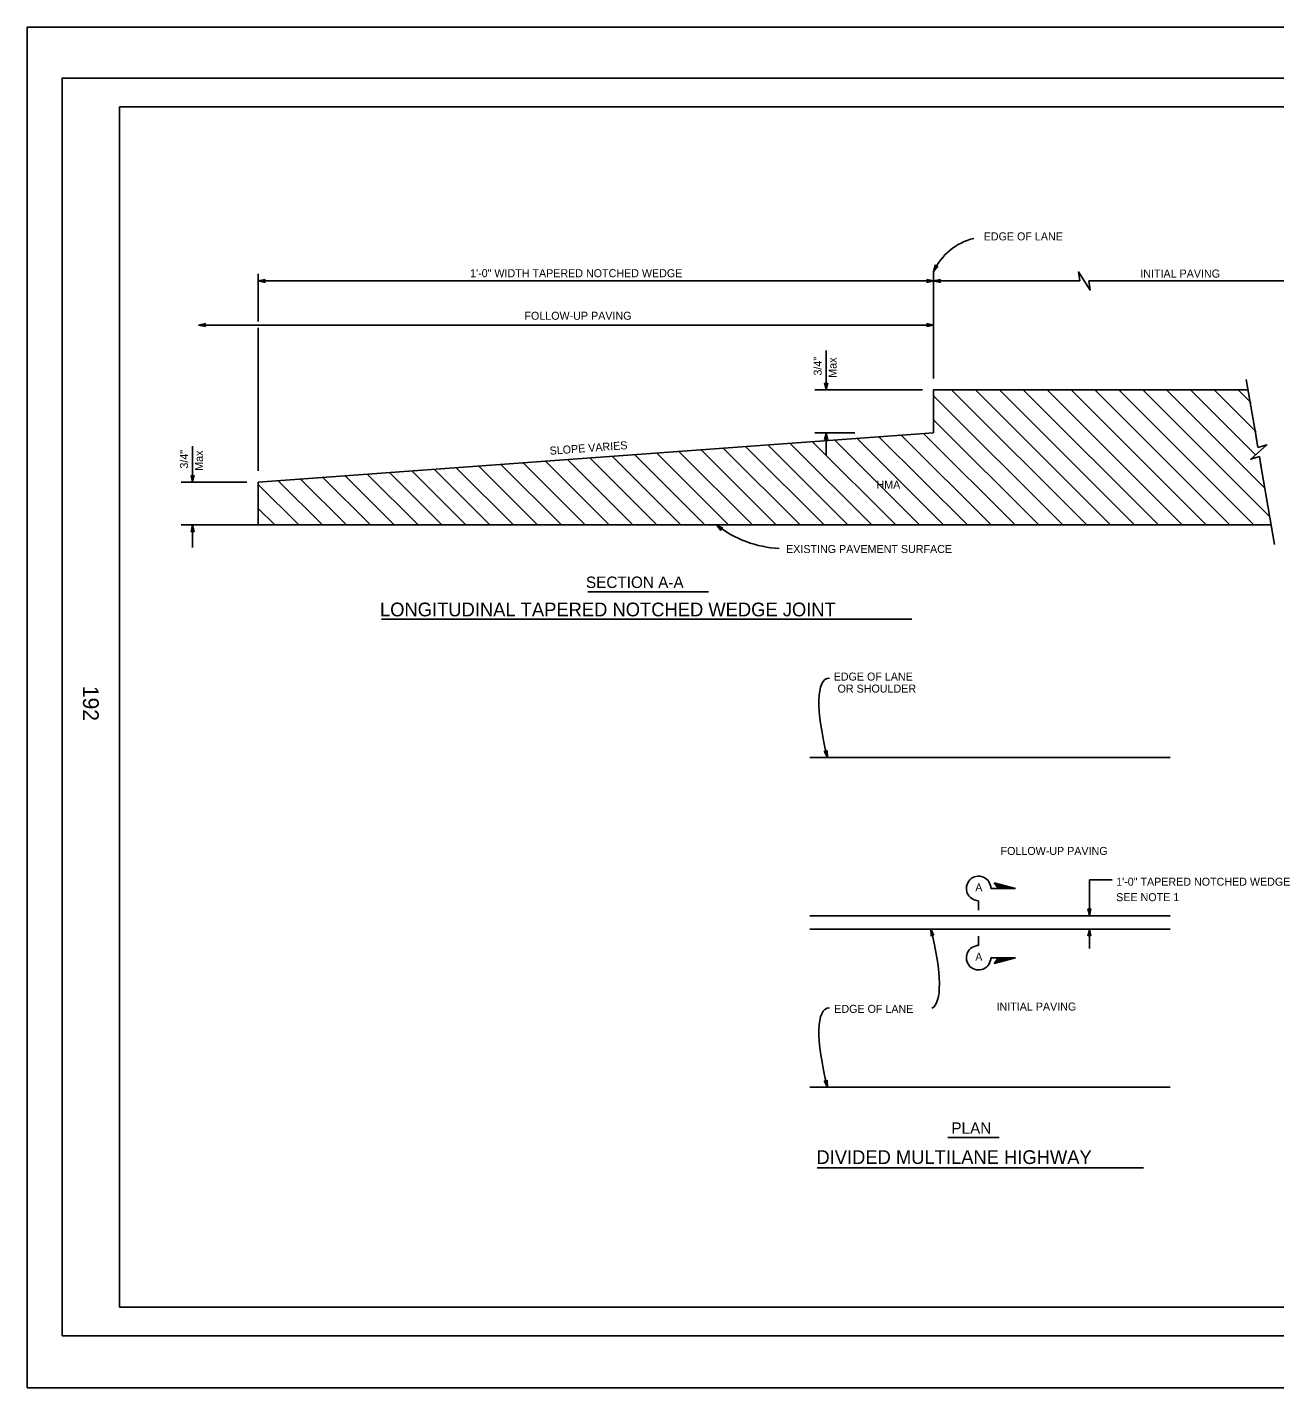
# Model space of a CAD drawing. Extents: x -894 to 866, y -476 to 714.
# Drawn here: x -894 to 197, y -476 to 714 of the extents above; entities that cross this region are included whole.
import ezdxf

# ---------------------------------------------------------------- set-up
doc = ezdxf.new("R2010")
doc.units = 0
for name, color, linetype in [('10 Sheet Format', 7, 'Continuous'), ('22 Misc Cnst Det', 7, 'Continuous'), ('56 Stage 3 Anno', 7, 'Continuous'), ('57 Undefined', 7, 'Continuous'), ('59 Sndwall Anno', 7, 'Continuous'), ('60 Nongeo Data', 7, 'Continuous')]:
    doc.layers.add(name, color=color, linetype=linetype)

msp = doc.modelspace()

# ---------------------------------------------------------------- linework, layer by layer
at = {"layer": '10 Sheet Format'}
for p, q in [((-863.5, 669), (836.5, 669)), ((-863.5, 669), (-863.5, -431)), ((-813.5, 644), (811.5, 644)), ((-813.5, 644), (-813.5, -406)), ((-813.5, -406), (811.5, -406)), ((-863.5, -431), (836.5, -431))]:
    msp.add_line(p, q, dxfattribs=at)
for points in [[(-894, 713.6), (866, 713.6), (866, -476.4), (-894, -476.4)], [(-863.5, -431), (836.5, -431), (836.5, 669), (-863.5, 669)]]:
    msp.add_lwpolyline(points, close=True, dxfattribs=at)
at = {"layer": '22 Misc Cnst Det'}
for p, q in [((-29.8, -39.7), (-48.7, -34.9)), ((-44.8, -39.7), (-48.7, -34.9)), ((-31.3, -39.7), (-48.3, -35.4)), ((-51.5, -39.7), (-29.8, -39.7)), ((-32.9, -39.7), (-47.9, -35.9)), ((-34.4, -39.7), (-47.5, -36.4)), ((-36, -39.7), (-47.1, -36.9)), ((-37.6, -39.7), (-46.7, -37.4)), ((-39.1, -39.7), (-46.3, -37.9)), ((-40.7, -39.7), (-45.9, -38.4)), ((-42.2, -39.7), (-45.5, -38.9)), ((-43.8, -39.7), (-45.1, -39.4)), ((-62.2, -50.5), (-62.2, -58.6)), ((-62.2, -89.6), (-62.2, -81.5)), ((-51.5, -100.3), (-29.8, -100.3)), ((-29.8, -100.3), (-48.7, -105.2)), ((-44.8, -100.3), (-48.7, -105.2)), ((-31.3, -100.3), (-48.3, -104.7)), ((-32.9, -100.3), (-47.9, -104.2)), ((-34.4, -100.3), (-47.5, -103.7)), ((-36, -100.3), (-47.1, -103.2)), ((-37.6, -100.3), (-46.7, -102.7)), ((-39.1, -100.3), (-46.3, -102.2)), ((-40.7, -100.3), (-45.9, -101.7)), ((-42.2, -100.3), (-45.5, -101.2)), ((-43.8, -100.3), (-45.1, -100.7))]:
    msp.add_line(p, q, dxfattribs=at)
for centre, start, end in [((-62.2, -39.7), 0, 270.0005), ((-62.2, -100.3), 89.9995, 360)]:
    msp.add_arc(centre, 10.7, start, end, dxfattribs=at)
at = {"layer": '56 Stage 3 Anno'}
for p, q in [((-101.5, 499.8), (-100.2, 505.8)), ((-97.8, 504.7), (-101.5, 499.8)), ((-100.9, 501.1), (-100, 505.4)), ((-98.2, 504.7), (-100.9, 501)), ((-100.3, 502.3), (-99.8, 505.1)), ((-98.6, 504.6), (-100.3, 502.3)), ((-100.2, 505.8), (-100.2, 505.8)), ((-100.2, 505.8), (-99.3, 504.5)), ((-99.8, 503.6), (-99.5, 504.8)), ((-99, 504.6), (-99.8, 503.6)), ((-99.3, 504.5), (-97.8, 504.7)), ((-97.8, 504.7), (-97.8, 504.7)), ((-692, 456.1), (-692, 498)), ((-692, 491.6), (-686, 493)), ((-101.5, 491.6), (-692, 491.6)), ((-686, 490.3), (-692, 491.6)), ((-692, 491.6), (-692, 491.6)), ((-686.3, 490.7), (-690.7, 491.6)), ((-690.6, 491.6), (-686.3, 492.6)), ((-689.3, 491.6), (-686.5, 492.3)), ((-686.5, 491), (-689.3, 491.6)), ((-687.9, 491.6), (-686.7, 491.9)), ((-686.7, 491.4), (-687.9, 491.6)), ((-686, 493), (-686.8, 491.6)), ((-686.8, 491.6), (-686, 490.3)), ((-686, 493), (-686, 493)), ((-686, 490.3), (-686, 490.3)), ((-106.7, 491.6), (-107.5, 493)), ((-107.5, 493), (-107.5, 493)), ((-107.5, 493), (-101.5, 491.6)), ((-101.5, 491.6), (-107.5, 490.3)), ((-107.5, 490.3), (-106.7, 491.6)), ((-107.5, 490.3), (-107.5, 490.3)), ((-107.3, 492.6), (-102.9, 491.6)), ((-102.9, 491.6), (-107.3, 490.7)), ((-104.3, 491.6), (-107.1, 491)), ((-107, 492.3), (-104.3, 491.6)), ((-106.9, 491.9), (-105.6, 491.6)), ((-105.6, 491.6), (-106.8, 491.4)), ((-101.5, 406.2), (-101.5, 499.8)), ((-101.5, 499.8), (-101.5, 499.8)), ((-101.5, 491.6), (-95.5, 493)), ((15.3, 491.6), (-101.5, 491.6)), ((-95.5, 490.3), (-101.5, 491.6)), ((-101.5, 491.6), (-101.5, 491.6)), ((-101.5, 491.6), (-101.5, 491.6)), ((-100.1, 491.6), (-95.7, 492.6)), ((-95.7, 490.7), (-100.1, 491.6)), ((-98.7, 491.6), (-95.9, 492.3)), ((-95.9, 491), (-98.7, 491.6)), ((-97.3, 491.6), (-96.1, 491.9)), ((-96.1, 491.4), (-97.3, 491.6)), ((-95.5, 493), (-96.3, 491.6)), ((-96.3, 491.6), (-95.5, 490.3)), ((-95.5, 493), (-95.5, 493)), ((-95.5, 490.3), (-95.5, 490.3)), ((26.3, 491.6), (15.3, 491.6)), ((45.3, 491.6), (34.3, 491.6)), ((318.9, 491.6), (45.3, 491.6)), ((-744.3, 453.1), (-738.3, 454.4)), ((-101.5, 453.1), (-744.3, 453.1)), ((-738.3, 451.8), (-744.3, 453.1)), ((-744.3, 453.1), (-744.3, 453.1)), ((-742.9, 453.1), (-738.5, 454.1)), ((-738.5, 452.1), (-742.9, 453.1)), ((-741.5, 453.1), (-738.7, 453.7)), ((-738.8, 452.5), (-741.5, 453.1)), ((-740.2, 453.1), (-738.9, 453.4)), ((-738.9, 452.8), (-740.2, 453.1)), ((-738.3, 454.4), (-739.1, 453.1)), ((-739.1, 453.1), (-738.3, 451.8)), ((-738.3, 454.4), (-738.3, 454.4)), ((-106.7, 453.1), (-107.5, 454.4)), ((-107.5, 454.4), (-107.5, 454.4)), ((-107.5, 454.4), (-101.5, 453.1)), ((-101.5, 453.1), (-107.5, 451.8)), ((-107.5, 451.8), (-106.7, 453.1)), ((-107.3, 454.1), (-102.9, 453.1)), ((-102.9, 453.1), (-107.3, 452.1)), ((-104.3, 453.1), (-107.1, 452.5)), ((-107, 453.7), (-104.3, 453.1)), ((-106.9, 453.4), (-105.6, 453.1)), ((-105.6, 453.1), (-106.8, 452.8)), ((-101.5, 453.1), (-101.5, 453.1)), ((-738.3, 451.8), (-738.3, 451.8)), ((-692, 325.5), (-692, 450.5)), ((-107.5, 451.8), (-107.5, 451.8)), ((-195.5, 430.9), (-195.5, 396.3)), ((171.9, 405.3), (181, 352)), ((-111.3, 396.3), (-205.3, 396.3)), ((-195.5, 396.3), (-196.8, 402.3)), ((-196.8, 402.3), (-196.8, 402.3)), ((-196.8, 402.3), (-195.5, 401.5)), ((-195.5, 397.7), (-196.4, 402.1)), ((-195.5, 399.1), (-196.1, 401.9)), ((-195.5, 400.5), (-195.7, 401.7)), ((-195.5, 401.5), (-194.1, 402.3)), ((-194.1, 402.3), (-195.5, 396.3)), ((-194.5, 402.1), (-195.5, 397.7)), ((-194.8, 401.9), (-195.5, 399.1)), ((-195.2, 401.7), (-195.5, 400.5)), ((-195.5, 396.3), (-195.5, 396.3)), ((-194.1, 402.3), (-194.1, 402.3)), ((-170.4, 358.9), (-205.3, 358.9)), ((-196.8, 352.9), (-195.5, 358.9)), ((-196.4, 353.1), (-195.5, 357.6)), ((-195.5, 358.9), (-195.5, 339.2)), ((-195.5, 358.9), (-195.5, 358.9)), ((-195.5, 358.9), (-194.1, 352.9)), ((-195.5, 357.5), (-194.5, 353.2)), ((-749.4, 347.1), (-749.4, 315.6)), ((-195.5, 353.7), (-196.8, 352.9)), ((-196.8, 352.9), (-196.8, 352.9)), ((-196.1, 353.4), (-195.5, 356.2)), ((-195.7, 353.6), (-195.5, 354.8)), ((-195.5, 356.2), (-194.8, 353.3)), ((-195.5, 354.8), (-195.2, 353.6)), ((-194.1, 352.9), (-195.5, 353.7)), ((-194.1, 352.9), (-194.1, 352.9)), ((182, 346), (180.1, 356.8)), ((185.3, 327.3), (183.4, 338.1)), ((184.1, 333.7), (196.5, 261)), ((-749.4, 315.6), (-750.7, 321.6)), ((-750.7, 321.6), (-750.7, 321.6)), ((-750.7, 321.6), (-749.4, 320.8)), ((-749.4, 317), (-750.4, 321.4)), ((-749.4, 320.8), (-748.1, 321.6)), ((-748.1, 321.6), (-749.4, 315.6)), ((-748.4, 321.4), (-749.4, 317)), ((-748.1, 321.6), (-748.1, 321.6)), ((-701.9, 315.6), (-759.3, 315.6)), ((-749.4, 318.4), (-750, 321.2)), ((-749.4, 319.8), (-749.7, 321)), ((-748.8, 321.2), (-749.4, 318.4)), ((-749.1, 321), (-749.4, 319.8)), ((-749.4, 315.6), (-749.4, 315.6)), ((-750.8, 272.2), (-749.4, 278.2)), ((-750.4, 272.4), (-749.4, 276.8)), ((-750, 272.7), (-749.4, 275.5)), ((-749.7, 272.8), (-749.4, 274.1)), ((-749.4, 278.2), (-749.4, 258.5)), ((-749.4, 278.2), (-749.4, 278.2)), ((-749.4, 278.2), (-748.1, 272.2)), ((-749.4, 276.8), (-748.4, 272.5)), ((-749.4, 275.5), (-748.8, 272.6)), ((-749.4, 274.1), (-749.2, 272.9)), ((-287.5, 273.5), (-291.3, 278.2)), ((-291.3, 278.2), (-291.3, 278.2)), ((-291.3, 278.2), (-285.8, 275.5)), ((-287.4, 273.9), (-290.3, 277.4)), ((-290.3, 277.4), (-286.2, 275.4)), ((-287.4, 274.3), (-289.2, 276.5)), ((-289.2, 276.5), (-286.6, 275.2)), ((-287.3, 274.7), (-288.1, 275.6)), ((-288.1, 275.6), (-287, 275.1)), ((-287.3, 275), (-287.5, 273.5)), ((-285.8, 275.5), (-287.3, 275)), ((-285.8, 275.5), (-285.8, 275.5)), ((-749.4, 273), (-750.8, 272.2)), ((-750.8, 272.2), (-750.8, 272.2)), ((-748.1, 272.2), (-749.4, 273)), ((-748.1, 272.2), (-748.1, 272.2)), ((-287.5, 273.5), (-287.5, 273.5)), ((-194.4, 74.8), (-197.2, 80.3)), ((-197.2, 80.3), (-197.2, 80.3)), ((-197.2, 80.3), (-195.7, 79.8)), ((-194.8, 76.1), (-196.8, 80.1)), ((-195.1, 77.4), (-196.4, 80)), ((-195.4, 78.8), (-196, 79.9)), ((-195.7, 79.8), (-194.6, 80.9)), ((-195.5, 80), (-195.4, 78.8)), ((-195.2, 80.3), (-195.1, 77.4)), ((-194.9, 80.6), (-194.8, 76.1)), ((-194.6, 80.9), (-194.6, 80.9)), ((-194.6, 80.9), (-194.4, 74.8)), ((-194.4, 74.8), (-194.4, 74.8)), ((34.7, -32.2), (34.7, -63.6)), ((34.7, -32.2), (54.6, -32.2)), ((34.7, -63.6), (33.4, -57.6)), ((33.4, -57.6), (33.4, -57.6)), ((33.4, -57.6), (34.7, -58.4)), ((34.7, -62.3), (33.7, -57.9)), ((34.7, -60.9), (34.1, -58.1)), ((34.7, -59.5), (34.4, -58.3)), ((34.7, -58.4), (36, -57.6)), ((36, -57.6), (34.7, -63.6)), ((35.7, -57.9), (34.7, -62.3)), ((35.3, -58.1), (34.7, -60.9)), ((35, -58.3), (34.7, -59.5)), ((36, -57.6), (36, -57.6)), ((34.7, -63.6), (34.7, -63.6)), ((-103.8, -81.3), (-104, -75.2)), ((-104, -75.2), (-104, -75.2)), ((-104, -75.2), (-101.2, -80.7)), ((-102.7, -80.2), (-103.8, -81.3)), ((-103.8, -81.3), (-103.8, -81.3)), ((-103.5, -81), (-103.7, -76.5)), ((-103.6, -76.5), (-101.6, -80.5)), ((-103.2, -80.7), (-103.3, -77.9)), ((-103.3, -77.9), (-102, -80.4)), ((-102.9, -80.5), (-103, -79.2)), ((-103, -79.2), (-102.4, -80.3)), ((-101.2, -80.7), (-102.7, -80.2)), ((-101.2, -80.7), (-101.2, -80.7)), ((33.3, -81.2), (34.7, -75.2)), ((34.7, -80.4), (33.3, -81.2)), ((33.3, -81.2), (33.3, -81.2)), ((33.7, -81), (34.7, -76.6)), ((34.1, -80.7), (34.7, -77.9)), ((34.4, -80.6), (34.7, -79.3)), ((34.7, -75.2), (34.7, -92.1)), ((34.7, -75.2), (34.7, -75.2)), ((34.7, -75.2), (36, -81.2)), ((34.7, -76.6), (35.7, -80.9)), ((34.7, -77.9), (35.3, -80.8)), ((34.7, -79.3), (35, -80.5)), ((36, -81.2), (34.7, -80.4)), ((36, -81.2), (36, -81.2)), ((-194.4, -213.6), (-197.1, -208.1)), ((-197.1, -208.1), (-197.1, -208.1)), ((-197.1, -208.1), (-195.7, -208.5)), ((-194.7, -212.2), (-196.7, -208.2)), ((-195.1, -210.9), (-196.4, -208.3)), ((-195.4, -209.6), (-196, -208.5)), ((-195.7, -208.5), (-194.6, -207.4)), ((-195.4, -208.3), (-195.4, -209.6)), ((-195.1, -208.1), (-195.1, -210.9)), ((-194.8, -207.7), (-194.7, -212.2)), ((-194.6, -207.4), (-194.6, -207.4)), ((-194.6, -207.4), (-194.4, -213.6)), ((-194.4, -213.6), (-194.4, -213.6))]:
    msp.add_line(p, q, dxfattribs=at)
for points in [[(26.3, 491.6), (25.3, 499.6), (35.3, 483.6), (34.3, 491.6)], [(182, 346), (189.7, 348.4), (175.7, 335.7), (183.4, 338.1)]]:
    msp.add_lwpolyline(points, dxfattribs=at)
for centre, radius, start, end in [((-54, 478.2), 52.2, 103.7561, 155.5992), ((-232, 353.3), 95.7, 231.6542, 267.3381)]:
    msp.add_arc(centre, radius, start, end, dxfattribs=at)
for centre, start_param, end_param in [((-153, 33.5), 6.204785, 7.385867), ((-145.3, -34.3), 3.159351, 4.24804), ((-153, -254.9), 6.204785, 7.385867)]:
    msp.add_ellipse(centre, major_axis=(-41.8, 110.4), ratio=0.228568, start_param=start_param, end_param=end_param, dxfattribs=at)
at = {"layer": '57 Undefined'}
for p, q in [((-403.8, 219.7), (-298.5, 219.7)), ((-584.2, 195.8), (-120.5, 195.8)), ((-89.2, -257.6), (-44.1, -257.6)), ((-203.4, -284.1), (81.9, -284.1))]:
    msp.add_line(p, q, dxfattribs=at)
at = {"layer": '59 Sndwall Anno'}
for p, q in [((32.3, 278.2), (-85.8, 396.3)), ((53.2, 278.2), (-64.9, 396.3)), ((74.1, 278.2), (-44, 396.3)), ((95, 278.2), (-23.1, 396.3)), ((115.9, 278.2), (-2.2, 396.3)), ((136.7, 278.2), (18.6, 396.3)), ((157.6, 278.2), (39.5, 396.3)), ((157.6, 278.2), (39.5, 396.3)), ((178.5, 278.2), (60.4, 396.3)), ((192.4, 285.2), (81.3, 396.3)), ((188.1, 310.4), (102.1, 396.3)), ((179.6, 339.8), (123, 396.3)), ((180.4, 359.8), (143.9, 396.3)), ((176, 385.1), (164.8, 396.3)), ((11.5, 278.2), (-101.5, 391.2)), ((-9.4, 278.2), (-101.5, 370.3)), ((-30.3, 278.2), (-110.4, 358.3)), ((-218.2, 278.2), (-285.4, 345.4)), ((-197.3, 278.2), (-266, 346.9)), ((-176.4, 278.2), (-246.5, 348.3)), ((-155.6, 278.2), (-227.1, 349.7)), ((-134.7, 278.2), (-207.6, 351.1)), ((-113.8, 278.2), (-188.2, 352.6)), ((-92.9, 278.2), (-168.7, 354)), ((-72, 278.2), (-149.3, 355.4)), ((-51.2, 278.2), (-129.8, 356.9)), ((-385.2, 278.2), (-441, 334)), ((-364.4, 278.2), (-421.6, 335.5)), ((-343.5, 278.2), (-402.1, 336.9)), ((-322.6, 278.2), (-382.7, 338.3)), ((-301.7, 278.2), (-363.2, 339.7)), ((-280.8, 278.2), (-343.8, 341.2)), ((-260, 278.2), (-324.3, 342.6)), ((-239.1, 278.2), (-304.9, 344)), ((-552.3, 278.2), (-596.7, 322.6)), ((-531.4, 278.2), (-577.2, 324)), ((-510.5, 278.2), (-557.8, 325.5)), ((-489.6, 278.2), (-538.3, 326.9)), ((-468.8, 278.2), (-518.9, 328.3)), ((-447.9, 278.2), (-499.4, 329.8)), ((-427, 278.2), (-479.9, 331.2)), ((-406.1, 278.2), (-460.5, 332.6)), ((-656.7, 278.2), (-692, 313.6)), ((-635.8, 278.2), (-674.5, 316.9)), ((-614.9, 278.2), (-655, 318.3)), ((-594, 278.2), (-635.6, 319.8)), ((-573.1, 278.2), (-616.1, 321.2)), ((-677.5, 278.2), (-692, 292.7))]:
    msp.add_line(p, q, dxfattribs=at)
at = {"layer": '60 Nongeo Data'}
for p, q in [((-101.5, 358.9), (-101.5, 396.3)), ((-101.5, 396.3), (53.2, 396.3)), ((52.4, 396.3), (173.4, 396.3)), ((-101.5, 358.9), (-692, 315.6)), ((-692, 315.6), (-692, 278.2)), ((-759.3, 278.2), (54.5, 278.2)), ((46.7, 278.2), (193.6, 278.2)), ((-209.7, 74.8), (105.2, 74.8)), ((-209.7, -63.6), (105.2, -63.6)), ((-209.7, -75.2), (-108.1, -75.2)), ((-108.1, -75.2), (105.2, -75.2)), ((-209.7, -213.6), (105.2, -213.6))]:
    msp.add_line(p, q, dxfattribs=at)

# ---------------------------------------------------------------- texts
at = {"layer": '10 Sheet Format'}
msp.add_text('192', height=13.78, rotation=270, dxfattribs=at).set_placement((-845.3, 137.5))
at = {"layer": '57 Undefined'}
for s, height, p in [('EDGE OF LANE', 7, (-57.7, 527.1)), ('1\'-0" WIDTH TAPERED NOTCHED WEDGE', 7, (-506.8, 494.9)), ('INITIAL PAVING', 7, (79.2, 494.6)), ('FOLLOW-UP PAVING', 7, (-459.3, 457.7)), ('HMA', 7, (-151.5, 309.9)), ('EXISTING PAVEMENT SURFACE', 7, (-230.5, 253.7)), ('SECTION A-A', 10, (-405.5, 223.1)), ('LONGITUDINAL TAPERED NOTCHED WEDGE JOINT', 12, (-585.6, 198.3)), ('EDGE OF LANE', 7, (-188.9, 142.1)), ('OR SHOULDER', 7, (-185.5, 131.6)), ('FOLLOW-UP PAVING', 7, (-43, -10.4)), ('A', 7, (-65.1, -42.3)), ('1\'-0" TAPERED NOTCHED WEDGE', 7, (58.1, -37.3)), ('SEE NOTE 1', 7, (58.1, -50.8)), ('A', 7, (-65.1, -103)), ('EDGE OF LANE', 7, (-188.4, -148.5)), ('INITIAL PAVING', 7, (-46.5, -146.5)), ('PLAN', 10, (-86, -254.3)), ('DIVIDED MULTILANE HIGHWAY', 12, (-204, -280.7))]:
    msp.add_text(s, height=height, dxfattribs=at).set_placement(p)
for s, rotation, p in [('3/4"', 90, (-199.4, 408.9)), ('Max', 90, (-186.4, 407)), ('SLOPE VARIES', 4.1942, (-437, 339.6)), ('3/4"', 90, (-753.4, 327.5)), ('Max', 90, (-740.4, 325.6))]:
    msp.add_text(s, height=7, rotation=rotation, dxfattribs=at).set_placement(p)

doc.saveas('drawing.dxf')
